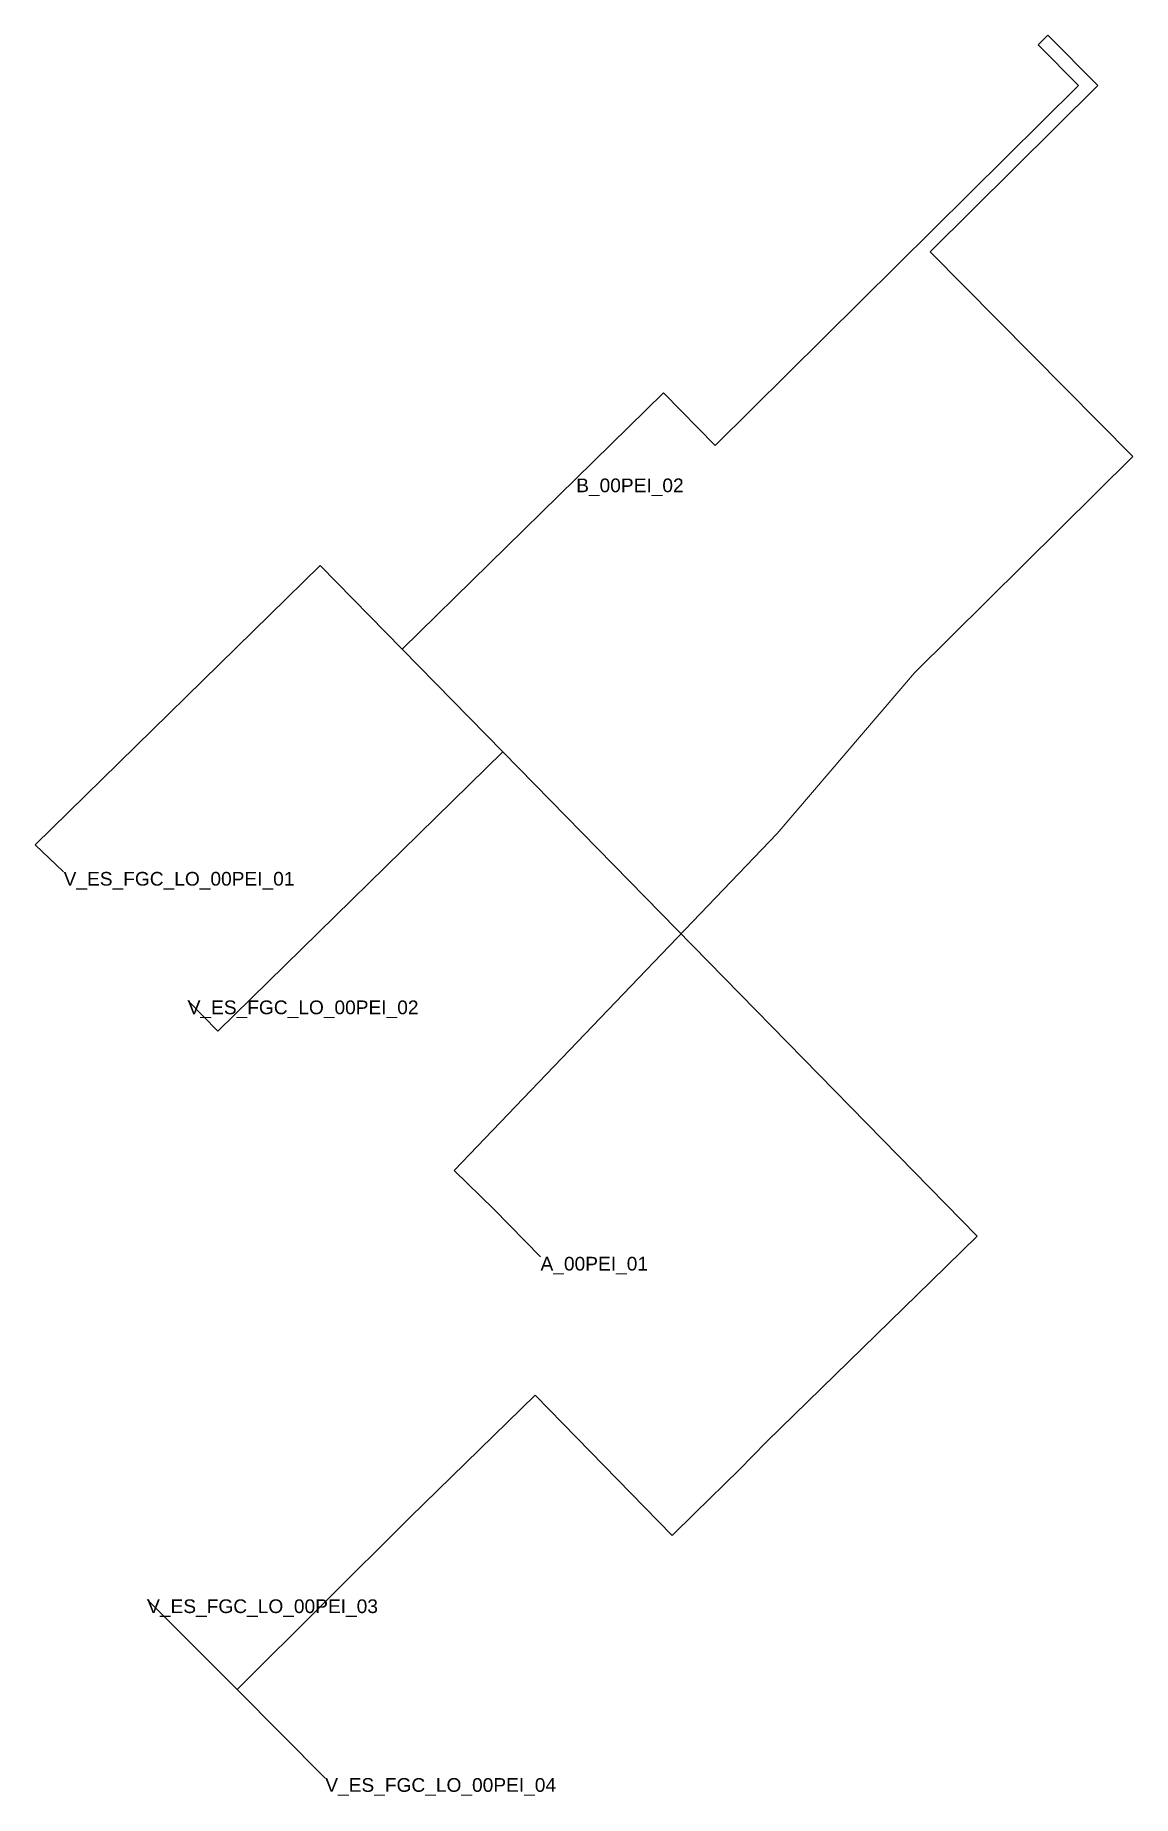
# Model space of a CAD drawing. Header units: metres. Extents: x 428781.6 to 428821.6, y 4580666 to 4580730.3.
import ezdxf
from ezdxf.enums import TextEntityAlignment as Align

# ---------------------------------------------------------------- set-up
doc = ezdxf.new("R2010")
doc.units = ezdxf.units.M
doc.header["$MEASUREMENT"] = 0
for name, color, linetype, lineweight, true_color in [('01_A_AccesTren_t', 40, 'Continuous', 0, 0xffd600), ('01_C_AccesExt_t', 251, 'Continuous', 0, 0x646464), ('01_I_Ascensor_l', 251, 'Continuous', 0, 0x646464), ('01_I_BarreraTarifaria_t', 251, 'Continuous', 0, 0x646464), ('01_I_Horitzontal_l', 251, 'Continuous', 0, 0x646464), ('01_I_Rampa_l', 251, 'Continuous', 0, 0x646464)]:
    doc.layers.add(name, color=color, linetype=linetype, lineweight=lineweight, true_color=true_color)
doc.styles.add('Style-Arial', font='arial.ttf')

msp = doc.modelspace()

# ---------------------------------------------------------------- linework, layer by layer
at = {"layer": '01_I_Ascensor_l'}
for p, q in [((428818.524327, 4580730.285345, -10), (428818.169253, 4580729.933319, -30)), ((428807.249414, 4580677.93593, -30), (428805.63104, 4580676.347476, -40))]:
    msp.add_line(p, q, dxfattribs=at)
at = {"layer": '01_I_Horitzontal_l'}
for p, q in [((428801.304029, 4580714.108721, -30), (428794.948501, 4580707.88352, -30)), ((428794.948501, 4580707.88352, -30), (428798.626169, 4580704.128859, -30)), ((428798.301213, 4580687.441699, -10), (428796.847928, 4580688.853543, -10)), ((428808.245614, 4580678.95956, -30), (428807.249414, 4580677.93593, -30)), ((428795.232023, 4580676.197755, -40), (428788.926609, 4580669.913023, -40)), ((428805.63104, 4580676.347476, -40), (428804.803651, 4580675.537471, -40)), ((428788.926609, 4580669.913023, -40), (428785.643962, 4580673.206472, -40)), ((428788.926609, 4580669.913023, -40), (428792.145846, 4580666.683192, -40))]:
    msp.add_line(p, q, dxfattribs=at)
at = {"layer": '01_I_Horitzontal_l', "flags": 128}
for points, elevation in [([(428818.169253, 4580729.933319), (428819.636039, 4580728.453832), (428806.377252, 4580715.308873), (428804.493137, 4580717.232433), (428801.304031, 4580714.108723)], -30), ([(428813.656686, 4580707.021662), (428821.619434, 4580714.91605), (428814.219674, 4580722.379889), (428820.343139, 4580728.450783), (428818.524327, 4580730.285345)], -10), ([(428794.948501, 4580707.88352), (428791.957932, 4580710.936277), (428781.559071, 4580700.735338), (428782.59679, 4580699.752148)], -30), ([(428798.626169, 4580704.128859), (428788.223176, 4580693.939191), (428787.124481, 4580695.060887)], -30), ([(428798.626169, 4580704.128859), (428815.937658, 4580686.454948), (428814.264218, 4580684.815824)], -30)]:
    msp.add_lwpolyline(points, dxfattribs=dict(at, elevation=elevation))
at = {"layer": '01_I_Rampa_l'}
for p, q in [((428798.301213, 4580687.441699, -10), (428800.003108, 4580685.706204)), ((428814.264218, 4580684.815824, -30), (428808.245614, 4580678.95956, -30))]:
    msp.add_line(p, q, dxfattribs=at)
at = {"layer": '01_I_Rampa_l', "flags": 128}
for points, elevation in [([(428796.847928, 4580688.853543), (428808.640833, 4580701.151292), (428813.656686, 4580707.021662)], -10), ([(428804.803651, 4580675.537471), (428799.80993, 4580680.660293), (428795.232023, 4580676.197755)], -40)]:
    msp.add_lwpolyline(points, dxfattribs=dict(at, elevation=elevation))

# ---------------------------------------------------------------- texts
at = {"layer": '01_A_AccesTren_t', "style": 'Style-Arial'}
for s, p in [('V_ES_FGC_LO_00PEI_01', (428782.59679, 4580699.752148, -30)), ('V_ES_FGC_LO_00PEI_02', (428787.124481, 4580695.060887, -30)), ('V_ES_FGC_LO_00PEI_03', (428785.643962, 4580673.206472, -40)), ('V_ES_FGC_LO_00PEI_04', (428792.145846, 4580666.683192, -40))]:
    msp.add_text(s, height=0.5, dxfattribs=at).set_placement(p, align=Align.TOP_LEFT)
at = {"layer": '01_C_AccesExt_t', "insert": (428800.003108, 4580685.706204), "char_height": 0.5, "attachment_point": 1, "line_spacing_factor": 1.2, "style": 'Style-Arial'}
msp.add_mtext('A_00PEI_01', dxfattribs=at)
at = {"layer": '01_I_BarreraTarifaria_t', "insert": (428801.304029, 4580714.108721, -30), "char_height": 0.5, "attachment_point": 1, "line_spacing_factor": 1.2, "style": 'Style-Arial'}
msp.add_mtext('B_00PEI_02', dxfattribs=at)

doc.saveas('drawing.dxf')
